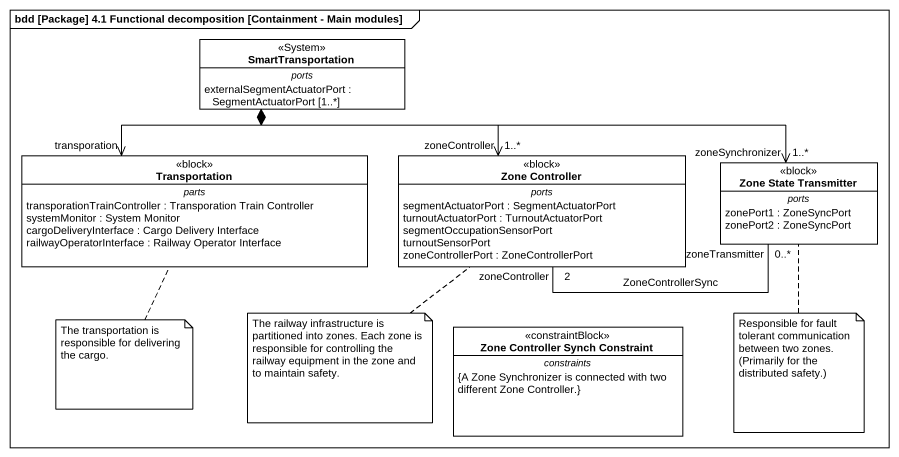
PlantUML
@startuml
mainframe bdd [Package] 4.1 Functional decomposition [Containment - Main modules]
hide circle
hide empty members
class SmartTransportation <<System>> {
  -- ports --
  externalSegmentActuatorPort : SegmentActuatorPort [1..*]
}
class Transportation <<block>> {
  -- parts --
  transporationTrainController : Transporation Train Controller
  systemMonitor : System Monitor
  cargoDeliveryInterface : Cargo Delivery Interface
  railwayOperatorInterface : Railway Operator Interface
}
class "Zone Controller" as Zone_Controller <<block>> {
  -- ports --
  segmentActuatorPort : SegmentActuatorPort
  turnoutActuatorPort : TurnoutActuatorPort
  segmentOccupationSensorPort
  turnoutSensorPort
  zoneControllerPort : ZoneControllerPort
}
class "Zone State Transmitter" as Zone_State_Transmitter <<block>> {
  -- ports --
  zonePort1 : ZoneSyncPort
  zonePort2 : ZoneSyncPort
}
class "Zone Controller Synch Constraint" as Zone_Controller_Synch <<constraintBlock>> {
  -- constraints --
  {A Zone Synchronizer is connected with two different Zone Controller.}
}
SmartTransportation *--> "transporation" Transportation
SmartTransportation *-right-> "zoneController\n1..*" Zone_Controller
SmartTransportation *-right-> "zoneSynchronizer\n1..*" Zone_State_Transmitter
Zone_State_Transmitter "zoneTransmitter\n0..*" -left- "zoneController\n2" Zone_Controller : ZoneControllerSync
note bottom of Transportation : The transportation is responsible for delivering the cargo.
note bottom of Zone_Controller : The railway infrastructure is partitioned into zones. Each zone is responsible for controlling the railway equipment in the zone and to maintain safety.
note bottom of Zone_State_Transmitter
  Responsible for fault tolerant communication between two zones.
  (Primarily for the distributed safety.)
end note
@enduml
